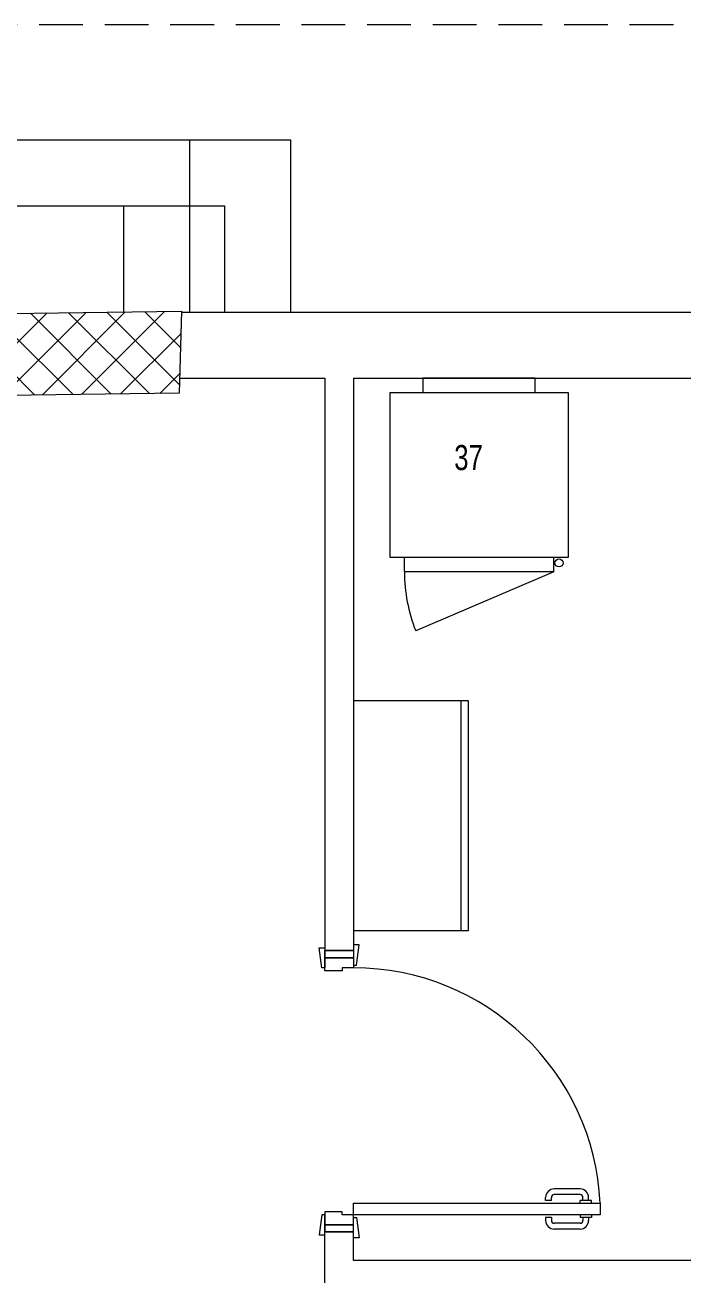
# Model space of a CAD drawing. Extents: x -234346 to 58427, y -132654 to -82394.
# Drawn here: x -37697 to -35405, y -97548 to -93193 of the extents above; entities that cross this region are included whole.
import ezdxf

# ---------------------------------------------------------------- set-up
doc = ezdxf.new("R2010")
doc.units = 0
doc.header["$LTSCALE"] = 8
doc.linetypes.add('HIDDEN', pattern=[9.525, 6.35, -3.175])
for name, color, linetype, lineweight in [('72_EGR_EQP_TAG', 9, 'Continuous', 5), ('C-HYDR-CTCH', 9, 'Continuous', 5), ('Hatch', 9, 'Continuous', 5), ('LOADING', 9, 'Continuous', 5), ('Proj', 9, 'Continuous', 5), ('Structure', 9, 'Continuous', 5), ('Walls', 9, 'Continuous', 5), ('Wooden Joinery', 9, 'Continuous', 5)]:
    doc.layers.add(name, color=color, linetype=linetype, lineweight=lineweight)
doc.styles.add('X3G_ENTITY_257CFD', font='swisscl.ttf', dxfattribs={"height": 200})

# ---------------------------------------------------------------- blocks, each defined once
blk = doc.blocks.new('A$C72370EFE')
at = {"layer": 'Wooden Joinery'}
for p, q in [((-0.01, -0.04), (-0.02, -0.04)), ((-0.01, -0.03), (-0.01, -0.07)), ((0, -0.03), (-0.01, -0.03)), ((0.04, -0.03), (0.05, -0.03)), ((0.05, -0.03), (0.05, -0.07)), ((0.05, -0.04), (0.06, -0.04)), ((-0.05, -0.07), (-0.05, -0.16)), ((-0.03, -0.07), (-0.03, -0.16)), ((-0.01, -0.06), (-0.02, -0.06)), ((0, -0.07), (-0.01, -0.07)), ((0.04, -0.07), (0.05, -0.07)), ((0.05, -0.06), (0.06, -0.06)), ((0.07, -0.07), (0.07, -0.16)), ((0.09, -0.07), (0.09, -0.16)), ((-0.01, -0.17), (-0.02, -0.17)), ((-0.01, -0.17), (-0.01, -0.19)), ((0.05, -0.17), (0.06, -0.17)), ((0.05, -0.17), (0.05, -0.19)), ((-0.01, -0.19), (-0.02, -0.19)), ((0.05, -0.19), (0.06, -0.19))]:
    blk.add_line(p, q, dxfattribs=at)
for centre, radius, start, end in [((-0.02, -0.07), 0.03, 90, 180), ((0.06, -0.07), 0.03, 0, 90), ((-0.02, -0.07), 0.01, 90, 180), ((0.06, -0.07), 0.01, 0, 90), ((-0.02, -0.16), 0.03, 180, 270), ((-0.02, -0.16), 0.01, 180, 270), ((0.06, -0.16), 0.01, 270, 0), ((0.06, -0.16), 0.03, 270, 0)]:
    blk.add_arc(centre, radius, start, end, dxfattribs=at)
blk = doc.blocks.new('A$C5DAD61B4')
at = {"layer": 'Wooden Joinery'}
for points in [[(80, 959.1), (80, 969.1), (10, 979.1), (10, 959.1)], [(940, 959.1), (940, 969.1), (1010, 979.1), (1010, 959.1)], [(70, 859.1), (70, 849.1), (0, 839.1), (0, 859.1)], [(120, 859.1), (120, 0), (80, 0), (80, 859.1)], [(950, 859.1), (950, 849.1), (1020, 839.1), (1020, 859.1)]]:
    blk.add_lwpolyline(points, close=True, dxfattribs=at)
for points in [[(45, 859.1), (45, 959.1), (20, 959.1), (20, 859.1), (45, 859.1)], [(45, 859.1), (80, 859.1), (80, 899.1), (90, 899.1), (90, 959.1), (45, 959.1), (45, 859.1)], [(975, 859.1), (940, 859.1), (940, 899.1), (930, 899.1), (930, 959.1), (975, 959.1), (975, 859.1)], [(975, 859.1), (975, 959.1), (1000, 959.1), (1000, 859.1), (975, 859.1)]]:
    blk.add_lwpolyline(points, dxfattribs=at)
blk.add_arc((80, 859.1), 860, 272.666, 0, dxfattribs=at)
at = {"layer": 'Wooden Joinery', "xscale": 999.9999999998854, "yscale": 999.9999999998854, "zscale": 999.9999999998854, "rotation": 180}
blk.add_blockref('A$C72370EFE', (120, 0), dxfattribs=at)
blk = doc.blocks.new('A$C47696aed')
at = {"layer": 'Hatch'}
h = blk.add_hatch(dxfattribs=at)
h.set_pattern_fill('ANSI37', color=256, scale=30)
h.paths.add_polyline_path([(50952.7, 21917.9), (50348.7, 21909.7), (50352.6, 21621.3), (50956.6, 21629.5)])
h.paths.add_polyline_path([(43791.9, 21910.1), (43208.4, 21904.7), (43188.5, 21613.3), (43772, 21618.7)])
h.paths.add_polyline_path([(29414.9, 21902.8), (28815.8, 21898.7), (28810.1, 21605.6), (29409.2, 21609.7)])
h.paths.add_polyline_path([(36600.2, 21904.9), (35999, 21897.4), (35990.7, 21611.8), (36591.9, 21619.3)])
h.paths.add_polyline_path([(22195.7, 21912), (21589.3, 21890.2), (21603.8, 21597.6), (22210.2, 21619.5)])
h.paths.add_polyline_path([(15459.1, 21901.7), (14237.2, 21925.6), (14230.7, 21629.5), (15452.7, 21605.5)])
h.paths.add_polyline_path([(15473.2, 14701.6), (14258.2, 14685.8), (14244.7, 14393.4), (15459.7, 14409.1)])
h.paths.add_polyline_path([(15447.1, 7508.4), (14244, 7492.4), (14238.3, 7199.4), (15441.4, 7215.3)])
h.paths.add_polyline_path([(15465.6, 309.7), (14269, 298.3), (14271.8, 3.8), (15468.5, 15.2)])
h.paths.add_polyline_path([(7830.6, 311.8), (7227.1, 308.1), (7237.7, 22.6), (7841.3, 26.3)])
h.paths.add_polyline_path([(7815.2, 7509.8), (7218.4, 7511.4), (7218.2, 7210.2), (7815.1, 7208.6)])
h.paths.add_polyline_path([(7825.1, 14699.4), (7205.8, 14700.6), (7195.2, 14397.6), (7814.5, 14396.4)])
h.paths.add_polyline_path([(7801.7, 21878.7), (7201.1, 21893.2), (7197.5, 21603.6), (7798.1, 21589.1)])
h.paths.add_polyline_path([(602.6, 21876.9), (0, 21899.6), (1.9, 21611.2), (604.5, 21588.5)])
h.paths.add_polyline_path([(610.4, 7498.6), (8.3, 7491.6), (11.7, 7200), (613.7, 7206.9)])
h.paths.add_polyline_path([(627.9, 303.9), (29.5, 302.9), (34.3, 2.3), (632.7, 3.3)])
h.paths.add_polyline_path([(22214.6, 317.2), (21608.9, 304.3), (21614.6, 3.1), (22220.3, 16)])
h.paths.add_polyline_path([(22208.1, 7509.7), (21613.7, 7492.1), (21615.8, 7195.5), (22210.2, 7213.1)])
h.paths.add_polyline_path([(22199.3, 14717.7), (21600.4, 14710), (21604.4, 14409.9), (22203.4, 14417.6)])
h.paths.add_polyline_path([(29399.7, 14702.4), (28797.7, 14707.1), (28802, 14415), (29403.9, 14410.3)])
h.paths.add_polyline_path([(29403.4, 7519.8), (28799.6, 7502.2), (28813, 7202.1), (29413.1, 7223.2)])
h.paths.add_polyline_path([(29419.5, 303.8), (28815.7, 310.4), (28813.3, 24.7), (29417.2, 18.1)])
h.paths.add_polyline_path([(36618, 314.2), (36020.7, 299.7), (36029.7, 0), (36627, 14.6)])
h.paths.add_polyline_path([(36610.7, 7502.6), (36009.5, 7504.5), (36010.6, 7207.3), (36611.9, 7205.4)])
h.paths.add_polyline_path([(36574.3, 14706.4), (35993.4, 14711.1), (36013.1, 14421.3), (36594, 14416.6)])
h.paths.add_polyline_path([(43777.6, 14705.7), (43180, 14719.4), (43182, 14427.5), (43779.6, 14413.8)])
h.paths.add_polyline_path([(43778.6, 7507.1), (43210.2, 7499.5), (43212, 7205.4), (43780.5, 7213)])
h.paths.add_polyline_path([(43815.7, 310), (43210.4, 307.3), (43211.8, 2.8), (43817, 5.4)])
h.paths.add_polyline_path([(50989.9, 309.5), (50401.9, 325.5), (50388.7, 18.3), (50976.7, 2.3)])
h.paths.add_polyline_path([(50974.1, 7508.9), (50370.9, 7510), (50368.9, 7213.4), (50972.2, 7212.3)])
at = {"layer": 'C-HYDR-CTCH', "color": 4, "flags": 128}
blk.add_lwpolyline([(35990.7, 21611.8), (35999, 21897.4), (36600.2, 21904.9), (36591.9, 21619.3), (35990.7, 21611.8)], dxfattribs=at)
blk = doc.blocks.new('GF21027-P')
at = {"layer": 'LOADING'}
for p, q in [((0.4, 0.4), (-0.4, 0.4)), ((-0.4, 0.4), (-0.4, 0)), ((0.4, 0), (0.4, 0.4)), ((-0.4, 0.025), (0.4, 0.025)), ((-0.4, 0), (0.4, 0))]:
    blk.add_line(p, q, dxfattribs=at)
blk = doc.blocks.new('M.99.85.16')
at = {"layer": 'LOADING'}
for p, q in [((76291.8, 3170), (76291.8, 3120, 0)), ((76683.8, 3170), (76291.8, 3170)), ((76683.8, 3120, 0), (76683.8, 3170, 0)), ((76228, 2495), (76228, 2545)), ((76748, 2495), (76748, 2545)), ((76748, 2495, 0), (76228, 2495)), ((76748, 2495), (76267.2, 2289.2))]:
    blk.add_line(p, q, dxfattribs=at)
blk.add_lwpolyline([(76178, 3120), (76798, 3120), (76798, 2545), (76178, 2545), (76178, 3120)], dxfattribs=at)
blk.add_circle((76766.6, 2525.9), 14.1, dxfattribs=at)
blk.add_arc((76788, 2495, 0), 560, 180, 201.5636, dxfattribs=at)
blk = doc.blocks.new('1stF')
at = {"layer": 'Proj', "color": 9}
for p, q in [((-52172.6, -93592.6, 0.1), (-36772.1, -93592.6, 0.1)), ((-36772.1, -93592.6, 0.1), (-36772.1, -94192.6, 0.1)), ((-51942.6, -93822.6, 0.1), (-37002.1, -93822.6, 0.1)), ((-37002.1, -93822.6, 0.1), (-37002.1, -94192.6, 0.1))]:
    blk.add_line(p, q, dxfattribs=at)
at = {"layer": 'Proj', "color": 9, "linetype": 'HIDDEN', "ltscale": 3, "elevation": 0.1}
blk.add_lwpolyline([(-23322.3, -93192.6), (-74742.3, -93192.6), (-74742.3, -117092.6), (-23322.3, -117092.6)], dxfattribs=at)
at = {"layer": 'Proj', "color": 9, "elevation": 0.1}
for points in [[(-37122.3, -94192.6), (-37122.3, -93592.6)], [(-37352.3, -94192.6), (-37352.3, -93822.6)]]:
    blk.add_lwpolyline(points, dxfattribs=at)
at = {"layer": 'Walls', "color": 9}
for p, q in [((-37151.6, -94192.6, 0.1), (-33897.2, -94192.6, 0.1)), ((-37158.2, -94422.6, 0.1), (-36652.3, -94422.6, 0.1)), ((-36652.3, -94422.6, 0.1), (-36652.3, -96417.6, 0.1)), ((-36552.3, -94422.6, 0.1), (-33897.2, -94422.6, 0.1)), ((-36552.3, -94422.6, 0.1), (-36552.3, -96417.6, 0.1)), ((-36552.3, -96417.6, 0.1), (-36652.3, -96417.6, 0.1)), ((-36552.3, -97397.6, 0.1), (-36652.3, -97397.6, 0.1)), ((-36652.3, -98132.6, 0.1), (-36652.3, -97397.6, 0.1)), ((-36552.3, -97497.6, 0.1), (-36552.3, -97397.6, 0.1)), ((-32552.3, -97497.6, 0.1), (-36552.3, -97497.6, 0.1))]:
    blk.add_line(p, q, dxfattribs=at)
at = {"layer": 'LOADING', "color": 9}
blk.add_blockref('M.99.85.16', (-112603.1, -97592.6, 0), dxfattribs=at)
at = {"layer": 'LOADING', "color": 9, "xscale": 1000, "yscale": 1000, "zscale": 1000, "rotation": 90.00000002091163}
blk.add_blockref('GF21027-P', (-36152.3, -95947.5, 0), dxfattribs=at)
at = {"layer": 'Structure', "color": 9}
blk.add_blockref('A$C47696aed', (-73751.7, -116094.9, 0.1), dxfattribs=at)
at = {"layer": 'Wooden Joinery', "color": 9, "rotation": 90.00000000000001}
blk.add_blockref('A$C5DAD61B4', (-35693.3, -97417.6, 0.1), dxfattribs=at)
at = {"layer": '72_EGR_EQP_TAG', "color": 9, "insert": (-36151.8, -94655.9), "char_height": 87.47, "attachment_point": 2, "style": 'X3G_ENTITY_257CFD'}
blk.add_mtext('37', dxfattribs=at)

msp = doc.modelspace()

# ---------------------------------------------------------------- block references
at = {"layer": '72_EGR_EQP_TAG'}
msp.add_blockref('1stF', (0, 0), dxfattribs=at)

doc.saveas('drawing.dxf')
